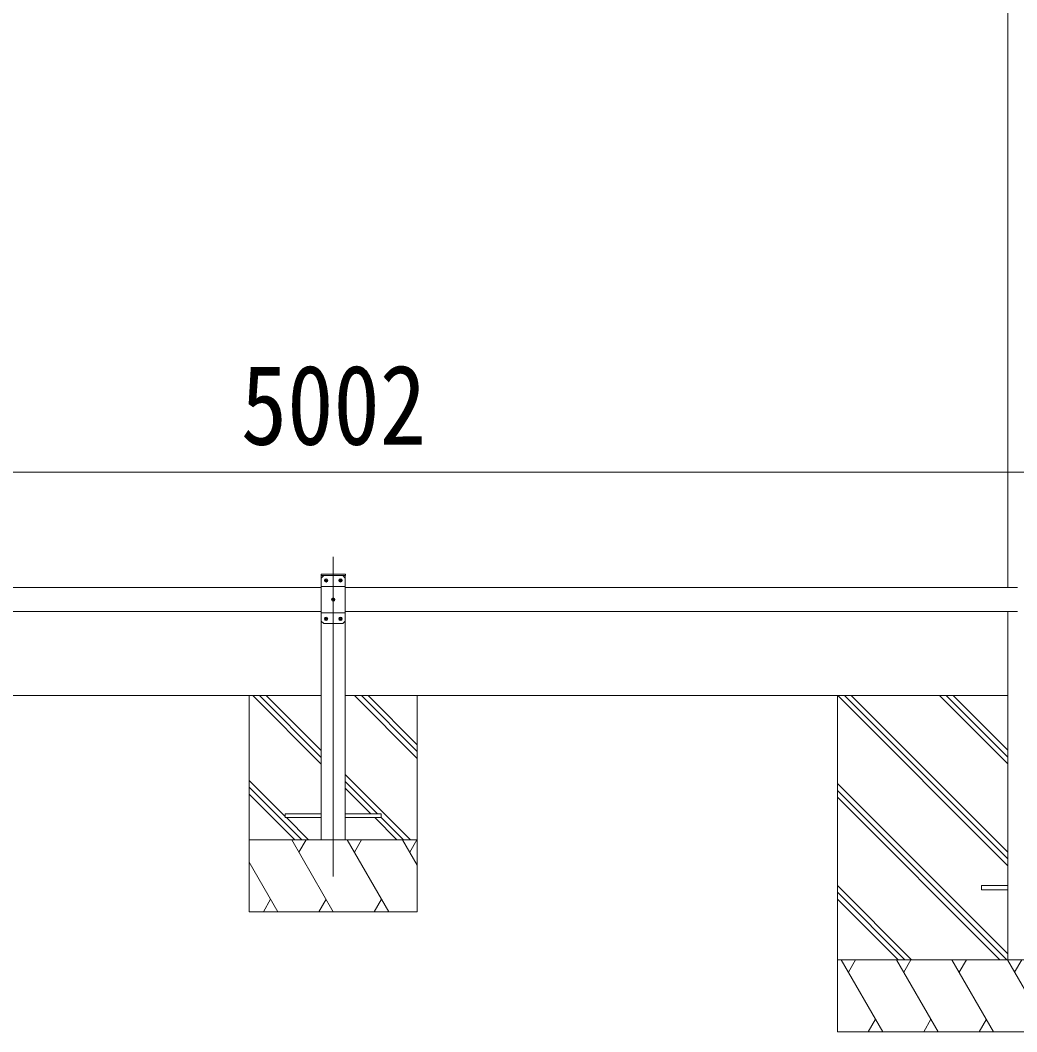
# Model space of a CAD drawing. Units: millimetres at full size, sheet at 1:35; details may follow other scales. Extents: x -9783 to 9892, y -6828 to 6752.
# Drawn here: x -618 to 1458, y -3457 to -1350 of the extents above; entities that cross this region are included whole.
import ezdxf
from ezdxf.enums import TextEntityAlignment as Align

# ---------------------------------------------------------------- set-up
doc = ezdxf.new("R2010")
doc.units = ezdxf.units.MM
doc.header["$LTSCALE"] = 35
for name, color, linetype, lineweight in [('0-0_0', 7, 'Continuous', 9), ('0-1_本体', 4, 'Continuous', 9), ('0-2_部品', 7, 'Continuous', 9), ('0-4_TABLE1', 3, 'Continuous', 9), ('0-5_DIM1', 3, 'Continuous', 9), ('0-8_PARTS2', 2, 'Continuous', 9), ('0-A_寸法', 6, 'Continuous', 9)]:
    doc.layers.add(name, color=color, linetype=linetype, lineweight=lineweight)
doc.styles.add('ＭＳ ゴシック', font='')
doc.styles.get('ＭＳ ゴシック').set_extended_font_data('MS Gothic')

msp = doc.modelspace()

# ---------------------------------------------------------------- linework, layer by layer
at = {"layer": '0-0_0'}
for p, q in [((9.4, -2756.63), (-1370.4, -2756.63)), ((-140.6, -3206.63), (-140.6, -2756.63)), ((9.4, -2899.4), (-133.36, -2756.63)), ((9.4, -2885.25), (-119.22, -2756.63)), ((9.4, -2871.11), (-105.08, -2756.63)), ((1439.2, -2756.63), (59.4, -2756.63)), ((209.4, -2887.26), (78.77, -2756.63)), ((209.4, -2873.12), (92.91, -2756.63)), ((209.4, -2858.98), (107.05, -2756.63)), ((209.4, -2756.63), (209.4, -3206.63)), ((1084.4, -2756.63), (1084.4, -3456.63)), ((1439.2, -3110.69), (1085.14, -2756.63)), ((1439.2, -3096.55), (1099.28, -2756.63)), ((1439.2, -3082.41), (1113.42, -2756.63)), ((1439.2, -2898.56), (1297.27, -2756.63)), ((1439.2, -2884.42), (1311.41, -2756.63)), ((1439.2, -2870.28), (1325.56, -2756.63)), ((194.93, -3056.63), (59.4, -2921.11)), ((-65.6, -3008.24), (-140.6, -2933.24)), ((-31.35, -3056.63), (-140.6, -2947.39)), ((126.78, -3002.63), (59.4, -2935.25)), ((112.64, -3002.63), (59.4, -2949.4)), ((1439.2, -3294.54), (1084.4, -2939.74)), ((-45.49, -3056.63), (-140.6, -2961.53)), ((1437.15, -3306.63), (1084.4, -2953.88)), ((1423.01, -3306.63), (1084.4, -2968.03)), ((-17.21, -3056.63), (-63.21, -3010.63)), ((166.64, -3056.63), (120.64, -3010.63)), ((180.78, -3056.63), (134.4, -3010.25)), ((209.4, -3056.63), (-140.6, -3056.63)), ((34.4, -3206.63), (-52.2, -3056.63)), ((-37.2, -3082.61), (-22.2, -3056.63)), ((149.87, -3206.63), (63.27, -3056.63)), ((78.27, -3082.61), (93.27, -3056.63)), ((209.4, -3109.75), (178.74, -3056.63)), ((193.74, -3082.61), (208.74, -3056.63)), ((-81.07, -3206.63), (-140.6, -3103.53)), ((1239.16, -3306.63), (1084.4, -3151.87)), ((-96.07, -3180.65), (-111.07, -3206.63)), ((19.4, -3180.65), (4.4, -3206.63)), ((134.87, -3180.65), (119.87, -3206.63)), ((1225.02, -3306.63), (1084.4, -3166.02)), ((1210.88, -3306.63), (1084.4, -3180.16)), ((209.4, -3206.63), (-140.6, -3206.63)), ((1084.4, -3306.63), (1884.4, -3306.63)), ((1178.88, -3456.63), (1092.28, -3306.63)), ((1122.28, -3306.63), (1107.28, -3332.61)), ((1294.35, -3456.63), (1207.75, -3306.63)), ((1237.75, -3306.63), (1222.75, -3332.61)), ((1409.82, -3456.63), (1323.22, -3306.63)), ((1338.22, -3332.61), (1353.22, -3306.63)), ((1525.29, -3456.63), (1438.69, -3306.63)), ((1453.69, -3332.61), (1468.69, -3306.63)), ((1163.88, -3430.65), (1148.88, -3456.63)), ((1279.35, -3430.65), (1264.35, -3456.63)), ((1394.82, -3430.65), (1379.82, -3456.63)), ((1884.4, -3456.63), (1084.4, -3456.63))]:
    msp.add_line(p, q, dxfattribs=at)
at = {"layer": '0-1_本体'}
for p, q in [((1439.4, -830.25), (1439.4, -2531.63)), ((1439.4, -2581.63), (1439.4, -3306.63))]:
    msp.add_line(p, q, dxfattribs=at)
at = {"layer": '0-2_部品', "color": 4}
for p, q in [((9.4, -3010.63), (-65.6, -3010.63)), ((59.4, -3002.63), (134.4, -3002.63)), ((1384.4, -3152.13), (1384.4, -3161.13)), ((1439.2, -3152.13), (1384.4, -3152.13)), ((1439.2, -3161.13), (1384.4, -3161.13))]:
    msp.add_line(p, q, dxfattribs=at)
for points in [[(-65.6, -3010.63), (-65.6, -3002.63), (9.4, -3002.63)], [(134.4, -3002.63), (134.4, -3010.63), (59.4, -3010.63)]]:
    msp.add_lwpolyline(points, dxfattribs=at)
at = {"layer": '0-4_TABLE1'}
for p, q in [((9.1, -2506.63), (9.21, -2504.58)), ((59.7, -2506.63), (9.1, -2506.63)), ((14.4, -2506.63), (9.4, -2511.63)), ((58.6, -2503.63), (10.21, -2503.63)), ((54.4, -2506.63), (14.4, -2506.63)), ((54.4, -2506.63), (59.4, -2511.63)), ((59.7, -2506.63), (59.6, -2504.58)), ((9.4, -2511.63), (9.4, -2601.63)), ((18.14, -2516.21), (17.3, -2516.21)), ((20.66, -2517.05), (21.5, -2517.05)), ((48.14, -2516.21), (47.3, -2516.21)), ((50.66, -2517.05), (51.5, -2517.05)), ((59.4, -2601.63), (59.4, -2511.63)), ((59.4, -2529.33), (9.4, -2529.33)), ((33.14, -2556.21), (32.3, -2556.21)), ((35.66, -2557.05), (36.5, -2557.05)), ((59.4, -2583.93), (9.4, -2583.93)), ((14.4, -2606.63), (9.4, -2601.63)), ((14.4, -2606.63), (54.4, -2606.63)), ((18.14, -2596.21), (17.3, -2596.21)), ((20.66, -2597.05), (21.5, -2597.05)), ((48.14, -2596.21), (47.3, -2596.21)), ((50.66, -2597.05), (51.5, -2597.05)), ((54.4, -2606.63), (59.4, -2601.63))]:
    msp.add_line(p, q, dxfattribs=at)
for points in [[(17.3, -2516.21), (17.3, -2517.05), (18.14, -2517.05)], [(19.82, -2515.37), (19.82, -2514.53), (18.98, -2514.53), (18.98, -2515.37)], [(18.98, -2517.89), (18.98, -2518.73), (19.82, -2518.73), (19.82, -2517.89)], [(21.5, -2517.05), (21.5, -2516.21), (20.66, -2516.21)], [(47.3, -2516.21), (47.3, -2517.05), (48.14, -2517.05)], [(49.82, -2515.37), (49.82, -2514.53), (48.98, -2514.53), (48.98, -2515.37)], [(48.98, -2517.89), (48.98, -2518.73), (49.82, -2518.73), (49.82, -2517.89)], [(51.5, -2517.05), (51.5, -2516.21), (50.66, -2516.21)], [(32.3, -2556.21), (32.3, -2557.05), (33.14, -2557.05)], [(34.82, -2555.37), (34.82, -2554.53), (33.98, -2554.53), (33.98, -2555.37)], [(33.98, -2557.89), (33.98, -2558.73), (34.82, -2558.73), (34.82, -2557.89)], [(36.5, -2557.05), (36.5, -2556.21), (35.66, -2556.21)], [(17.3, -2596.21), (17.3, -2597.05), (18.14, -2597.05)], [(19.82, -2595.37), (19.82, -2594.53), (18.98, -2594.53), (18.98, -2595.37)], [(18.98, -2597.89), (18.98, -2598.73), (19.82, -2598.73), (19.82, -2597.89)], [(21.5, -2597.05), (21.5, -2596.21), (20.66, -2596.21)], [(47.3, -2596.21), (47.3, -2597.05), (48.14, -2597.05)], [(49.82, -2595.37), (49.82, -2594.53), (48.98, -2594.53), (48.98, -2595.37)], [(48.98, -2597.89), (48.98, -2598.73), (49.82, -2598.73), (49.82, -2597.89)], [(51.5, -2597.05), (51.5, -2596.21), (50.66, -2596.21)]]:
    msp.add_lwpolyline(points, dxfattribs=at)
for centre in [(19.4, -2516.63), (49.4, -2516.63), (34.4, -2556.63), (19.4, -2596.63), (49.4, -2596.63)]:
    msp.add_circle(centre, 3.5, dxfattribs=at)
for centre, radius, start, end in [((10.21, -2504.63), 1, 90, 176.99994), ((58.6, -2504.63), 1, 3.00011, 90), ((18.14, -2515.37), 0.84, 270, 0), ((18.14, -2517.89), 0.84, 0, 90), ((20.66, -2515.37), 0.84, 180, 270), ((20.66, -2517.89), 0.84, 90, 180), ((48.14, -2515.37), 0.84, 270, 0), ((48.14, -2517.89), 0.84, 0, 90), ((50.66, -2515.37), 0.84, 180, 270), ((50.66, -2517.89), 0.84, 90, 180), ((33.14, -2555.37), 0.84, 270, 0), ((33.14, -2557.89), 0.84, 0, 90), ((35.66, -2555.37), 0.84, 180, 270), ((35.66, -2557.89), 0.84, 90, 180), ((18.14, -2595.37), 0.84, 270, 0), ((18.14, -2597.89), 0.84, 0, 90), ((20.66, -2595.37), 0.84, 180, 270), ((20.66, -2597.89), 0.84, 90, 180), ((48.14, -2595.37), 0.84, 270, 0), ((48.14, -2597.89), 0.84, 0, 90), ((50.66, -2595.37), 0.84, 180, 270), ((50.66, -2597.89), 0.84, 90, 180)]:
    msp.add_arc(centre, radius, start, end, dxfattribs=at)
at = {"layer": '0-5_DIM1'}
for p, q in [((9.4, -3056.63), (9.4, -2506.63)), ((59.4, -2506.63), (9.4, -2506.63)), ((59.4, -3056.63), (59.4, -2506.63)), ((9.4, -2531.63), (-1390.6, -2531.63)), ((1459.4, -2531.63), (59.4, -2531.63)), ((9.4, -2581.63), (-1390.6, -2581.63)), ((1459.4, -2581.63), (59.4, -2581.63))]:
    msp.add_line(p, q, dxfattribs=at)
at = {"layer": '0-8_PARTS2'}
msp.add_line((34.4, -3133.19), (34.4, -2467.15), dxfattribs=at)
at = {"layer": '0-A_寸法'}
msp.add_line((2535.4, -2291.16), (-2466.6, -2291.16), dxfattribs=at)

# ---------------------------------------------------------------- texts
at = {"layer": '0-A_寸法', "color": 7, "style": 'ＭＳ ゴシック', "width": 0.85}
msp.add_text('5002', height=166.8, dxfattribs=at).set_placement((-158.1, -2284.16), align=Align.BOTTOM_LEFT)

doc.saveas('drawing.dxf')
